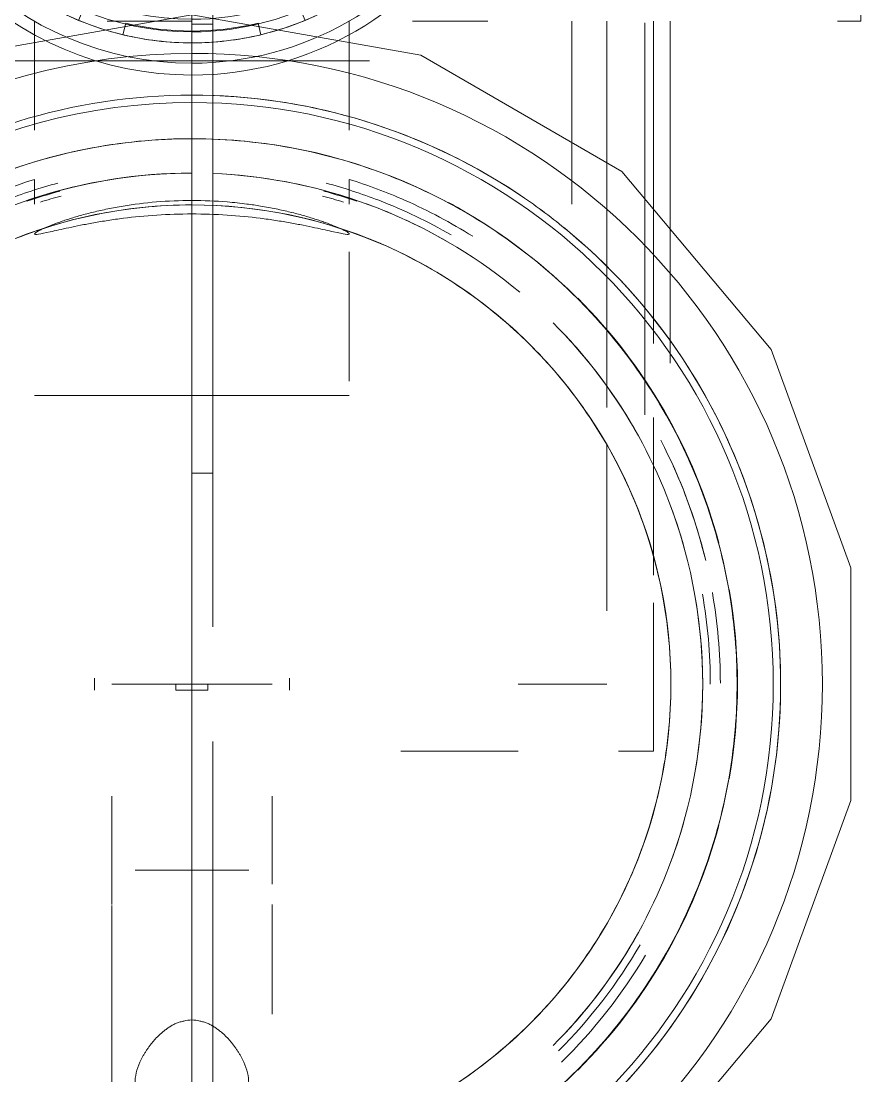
# Model space of a CAD drawing. Header units: metres. Extents: x 5 to 242, y -3 to 162.
# Drawn here: x 175.916 to 176.0415, y 96.0434 to 96.201 of the extents above; entities that cross this region are included whole.
import ezdxf

# ---------------------------------------------------------------- set-up
doc = ezdxf.new("R2010")
doc.units = ezdxf.units.M
for name, color, linetype, lineweight in [('P-PIPE', 7, 'Continuous', 5), ('P-PIPE-CNTR', 7, 'Continuous', 5), ('P-SANR-FIXT', 7, 'Continuous', 5)]:
    doc.layers.add(name, color=color, linetype=linetype, lineweight=lineweight)

# ---------------------------------------------------------------- blocks, each defined once
blk = doc.blocks.new('Bomba Jacuzzi1 - 15B-T 1_1_2CV TRIF_220_380V _1 1_2CV_-V93-TÉRREO 1_20')
at = {"layer": 'P-SANR-FIXT', "color": 254, "lineweight": 15, "true_color": 0xe9e9e9}
for p, q in [((0.09311510000000002, 0.02652500000000036), (0.09311510000000002, 0.0229713238353825)), ((0.09905599999994241, 0.0235077779681538), (0.08275103697726632, 0.0235077779681538)), ((0.09311510000000002, 0.01176250000000003), (0.09311510000000002, 0.01663468702741362)), ((0.09311510000000002, 0.01176250000000048), (0.09311510000000002, 0.01663468702741398)), ((0.09311510000000002, 0.01326250000000045), (0.09311510000000002, -0.00686517517134386)), ((0.09311510000000002, -0.006088718036036295), (0.09311510000000002, 5.048044136244805e-16)), ((0.09311510000000002, -0.006088718036036832), (0.09311510000000002, -3.196042743662642e-17)), ((0.09905599999996657, -0.0031099999999996), (0.08634771557962861, -0.0031099999999996)), ((0.08634771557962857, -0.003109999999999684), (0.09905599999996653, -0.003109999999999684)), ((0.09311510000000002, -0.00686517517134386), (0.09311510000000002, -0.01326249999999951)), ((0.09311510000000002, -0.01663468702741345), (0.09311510000000002, -0.01176249999999998)), ((0.09311510000000002, -0.01663468702741305), (0.09311510000000002, -0.01176249999999954)), ((0.08275103697726632, -0.02350777796815307), (0.09905599999994241, -0.02350777796815307)), ((0.09311510000000002, -0.02297132383538193), (0.09311510000000002, -0.02652499999999965)), ((-0.01000000000000001, -0.06374768774327863), (-0.01000000000000001, -0.06899999999999967)), ((0.04023936132506854, -0.06772499999999959), (0.05242102550234312, -0.06772499999999959))]:
    blk.add_line(p, q, dxfattribs=at)
at = {"layer": 'P-SANR-FIXT', "color": 7, "lineweight": 15, "true_color": 0xefefef}
for p, q in [((0.09311510000000002, 0.02652500000000036), (0.09311510000000002, 0.02297132383538264)), ((0.09905599999996649, 3.166817919009191e-16), (0.08689609248962667, 3.166817919009191e-16)), ((0.08689609248962671, 4.002593811947009e-16), (0.09905599999996656, 4.002593811947009e-16)), ((0.09311510000000002, -0.02297132383538179), (0.09311510000000002, -0.02652499999999965)), ((0.09905599999994325, -0.05679999999999957), (0.07168666179380931, -0.05679999999999957)), ((0.01093227280391171, -0.0619999999999997), (0.03579571668968002, -0.0619999999999997))]:
    blk.add_line(p, q, dxfattribs=at)
at = {"layer": 'P-SANR-FIXT', "color": 7, "lineweight": 15, "true_color": 0xfcfcfc}
for p, q in [((0.0431151, 0.02272340506345065), (0.0431151, 0.02352500000000038)), ((0.0431151, 0.02272340506345065), (0.0431151, 0.02352500000000038)), ((0.0009000000000000002, 0.01457100000000055), (-0.0009000000000000002, 0.01457100000000055)), ((-0.0009000000000000002, 0.01457100000000057), (0.0009000000000000002, 0.01457100000000057)), ((0, 0.01037671638814568), (0, 0.01157372325059615)), ((0, 0.0103767163881457), (0, 0.01157372325059616)), ((0, 0.008472553452177753), (0, 0.01037671638814568)), ((0, 0.008472553452177779), (0, 0.0103767163881457)), ((0, 0.003101169798418946), (0, 0.008472553452177753)), ((0, 0.003101169798418991), (0, 0.008472553452177779)), ((0, 0.006000000000000543), (0, 0.005196152422707144)), ((0, 0.006000000000000543), (0, 0.003000000000000535)), ((0, 0.006000000000000543), (0, 0.00424264068711982)), ((0, 0.006000000000000543), (0, 0.005795554957734947)), ((0, 0.005795554957734947), (0, 0.003000000000000529)), ((0, 0.005196152422707144), (0, 0.00300000000000049)), ((0, 0.00424264068711982), (0, 0.003000000000000535)), ((-0.0008999999999999983, 0.002397915761656867), (0, 0.002397915761656867)), ((-0.0008999999999999985, 0.00122474487139208), (-0.0008999999999999985, 0.002397915761656827)), ((0, 5.434613364809774e-16), (0, 0.003101169798418946)), ((0, 5.920351181898363e-16), (0, 0.003101169798418991)), ((0, 0.00300000000000049), (0, 0.001552914270615608)), ((0, 0.003000000000000535), (0, 0.001552914270615657)), ((0, 0.003000000000000535), (0, 0.001552914270615657)), ((0, 0.003000000000000529), (0, 0.001552914270615656)), ((0, 0.00239791576165687), (0, -0.002397915761655767)), ((0, 0.002397915761656902), (0, 0.001224744871392155)), ((-0.01000000000005123, 5.63639801498539e-16), (-0.05850484619845066, 5.63639801498539e-16)), ((-0.05850484619842666, 5.449880546848363e-16), (-0.01000000000002588, 5.449880546848363e-16)), ((-0.01000000000002586, 5.236717726120333e-16), (-0.05850484619842666, 5.236717726120333e-16)), ((-0.0008999999999999985, 5.129512418594716e-16), (-0.0008999999999999985, 0.00122474487139208)), ((-0.0008999999999999985, -0.001224744871391053), (-0.0008999999999999985, 5.129512418594716e-16)), ((0, 0.001552914270615608), (0, 4.811141272796937e-16)), ((0, 0.001552914270615657), (0, -0.001552914270614592)), ((0, 0.001552914270615657), (0, 5.324750852820893e-16)), ((0, 0.001552914270615656), (0, 5.344048324617012e-16)), ((0, 0.001224744871392155), (0, 5.916923405323593e-16)), ((0.02499999999999607, 5.63639801498539e-16), (-2.560811562801746e-14, 5.63639801498539e-16)), ((0, 5.204846766161375e-16), (0, -0.001083819415535427)), ((0, 5.463952411276528e-16), (0, -0.001083819415535377)), ((0, -0.00310116979841786), (0, 5.434613364809774e-16)), ((0, -0.003101169798417811), (0, 5.920351181898363e-16)), ((0, 4.811141272796937e-16), (0, -0.001552914270614643)), ((0, 5.916923405323593e-16), (0, -0.001224744871390974)), ((0, 5.324750852820893e-16), (0, -0.001552914270614592)), ((0, 5.344048324617012e-16), (0, -0.001552914270614587)), ((0.03150000000000001, 5.474571906916029e-16), (0.03250000000000009, 5.474571906916029e-16)), ((0.03150000000000001, 5.636408006992611e-16), (0.03150000000000001, -0.003109999999999437)), ((0.03250000000000009, 5.474571906916029e-16), (0.03298236190979509, 5.474571906916029e-16)), ((0.03298236190979509, 5.474571906916029e-16), (0.03350000000000017, 5.474571906916029e-16)), ((-0.0008999999999999985, -0.002397915761655797), (-0.0008999999999999985, -0.001224744871391053)), ((0, -0.001083819415535427), (0, -0.002131980982046344)), ((0, -0.001083819415535377), (0, -0.002131980982046272)), ((0, -0.001224744871390974), (0, -0.002397915761655727)), ((0, -0.001552914270614643), (0, -0.002999999999999512)), ((0, -0.001552914270614592), (0, -0.002999999999999464)), ((0, -0.001552914270614592), (0, -0.002999999999999464)), ((0, -0.001552914270614587), (0, -0.002999999999999461)), ((0, -0.002397915761655765), (-0.0008999999999999983, -0.002397915761655765)), ((0, -0.002131980982046344), (0, -0.00310999999999951)), ((0, -0.002131980982046272), (0, -0.003109999999999424)), ((0, -0.002999999999999512), (0, -0.00424264068711879)), ((0, -0.002999999999999464), (0, -0.004242640687118748)), ((0, -0.002999999999999464), (0, -0.005795554957733871)), ((0, -0.002999999999999461), (0, -0.004242640687118744)), ((0, -0.005990999999999459), (0, -0.00310116979841786)), ((0, -0.008472553452176634), (0, -0.003101169798417811)), ((0.03350000000000015, -0.003109999999999453), (0.03150000000000001, -0.003109999999999453)), ((0, -0.00424264068711879), (0, -0.005196152422706123)), ((0, -0.004242640687118748), (0, -0.005196152422706094)), ((0, -0.004242640687118744), (0, -0.00599999999999946)), ((0, -0.005196152422706123), (0, -0.005795554957733887)), ((0, -0.005196152422706094), (0, -0.005795554957733871)), ((0, -0.005795554957733887), (0, -0.00599999999999946)), ((0, -0.005795554957733871), (0, -0.00599999999999946)), ((0, -0.005795554957733871), (0, -0.00599999999999946)), ((0, -0.008472553452176674), (0, -0.005990999999999459)), ((0, -0.01037671638814461), (0, -0.008472553452176674)), ((0, -0.01037671638814459), (0, -0.008472553452176634)), ((0, -0.01157372325059509), (0, -0.01037671638814461)), ((0, -0.01157372325059508), (0, -0.01037671638814459)), ((-0.0009000000000000002, -0.01457099999999947), (0.0009000000000000002, -0.01457099999999947)), ((0.0009000000000000002, -0.01457099999999945), (-0.0009000000000000002, -0.01457099999999945)), ((0.0431151, -0.02352499999999963), (0.0431151, -0.02272340506344999)), ((0.0431151, -0.02352499999999963), (0.0431151, -0.02272340506344999))]:
    blk.add_line(p, q, dxfattribs=at)
at = {"layer": 'P-SANR-FIXT', "color": 7, "lineweight": 15, "true_color": 0xf3f3f3}
for p, q in [((0.0431151, 0.02037324762402934), (0.0431151, 0.02352500000000038)), ((0.0431151, 0.02272340506345074), (0.0431151, 0.02352500000000038)), ((0.0431151, 0.02037324762402934), (0.0431151, 0.02272340506345074)), ((0.0431151, 0.01663468702741398), (0.0431151, 0.02037324762402934)), ((0.0431151, 0.01663468702741398), (0.0431151, 0.02037324762402934)), ((0.09902800000000002, 0.01267122112328482), (0.09902800000000002, 5.414335646491964e-16)), ((0.0431151, 5.048044136244805e-16), (0.0431151, 0.01176250000000048)), ((0.0431151, 0.006088718036037295), (0.0431151, 0.01176250000000048)), ((0.0431151, 5.048044136244805e-16), (0.0431151, 0.006088718036037295)), ((0.09862, 5.44077283226585e-16), (0.09862, -0.003109999999999457)), ((0.09862000000000003, 5.239850220384312e-16), (0.09862000000000003, -0.003109999999999476)), ((0.08634771557963129, -0.003109999999999457), (0.09862, -0.003109999999999457)), ((0.0431151, -0.02037324762402849), (0.0431151, -0.01663468702741305)), ((0.0431151, -0.02037324762402849), (0.0431151, -0.01663468702741305)), ((0.0431151, -0.02272340506344993), (0.0431151, -0.02037324762402849)), ((0.0431151, -0.02272340506344993), (0.0431151, -0.02037324762402849)), ((0.0645870891490946, -0.02350777796815307), (0.04528757249115882, -0.02350777796815307)), ((0.06458708914910037, -0.02350777796815307), (0.04528757249115939, -0.02350777796815307)), ((0.07168666179380931, -0.05679999999999957), (0.09905599999994325, -0.05679999999999957)), ((-0.01000000000000001, -0.06374768774327831), (-0.01000000000000001, -0.06899999999999967))]:
    blk.add_line(p, q, dxfattribs=at)
at = {"layer": 'P-SANR-FIXT', "color": 7, "lineweight": 15, "true_color": 0xfafafa}
for p, q in [((0.0431151, 0.01663468702741374), (0.0431151, 0.02272340506345065)), ((0.0431151, 0.01663468702741374), (0.0431151, 0.02272340506345065)), ((0.07541090421815666, 0.02350777796815381), (0.07168666179381099, 0.02350777796815381)), ((-0.0278, 0.008500000000000544), (-0.0278, 0.008210369523457623)), ((-0.0278, 0.008500000000000544), (-0.0278, 0.008210369523457616)), ((-0.0278, 0.008210369523457623), (-0.0278, 0.007361215932168269)), ((-0.0278, 0.008210369523457616), (-0.0278, 0.007361215932168257)), ((-0.0278, 0.007361215932168269), (-0.0278, 0.006010407640086194)), ((-0.0278, 0.007361215932168257), (-0.0278, 0.00601040764008618)), ((-0.0278, 5.459563935426076e-16), (-0.0278, -0.002199961883370876)), ((-0.0278, 5.314761940502449e-16), (-0.0278, -0.002199961883370891)), ((-0.0278, -0.001552914270614681), (-0.0278, 4.383442546046611e-16)), ((-0.0278, -0.002999999999999435), (-0.0278, 5.752449579571219e-16)), ((0.0665852961746894, 3.166817919009191e-16), (0.04311509999999998, 3.166817919009191e-16)), ((0.04311510000000002, 4.002593811947009e-16), (0.06658529617468945, 4.002593811947009e-16)), ((0.0431151, -0.003109999999999614), (0.0431151, 2.605611350916099e-16)), ((0.0431151, -0.006088718036036591), (0.0431151, 1.769835457978281e-16)), ((0.0431151, -0.01176249999999977), (0.0431151, 1.769835457978281e-16)), ((-0.0278, -0.00299999999999955), (-0.0278, -0.001552914270614681)), ((-0.05611845926592463, -0.003109999999999437), (-0.01000000000005122, -0.003109999999999437)), ((-0.05611845926590057, -0.003109999999999475), (-0.01000000000002588, -0.003109999999999475)), ((-0.01000000000002588, -0.003109999999999457), (-0.05611845926590057, -0.003109999999999457)), ((0.0431151, -0.01176249999999977), (0.0431151, -0.006088718036036591)), ((0.09904000000000002, -0.04424999999999944), (0.09904000000000002, -0.03299999999999943))]:
    blk.add_line(p, q, dxfattribs=at)
at = {"layer": 'P-SANR-FIXT', "color": 7, "lineweight": 15, "true_color": 0xf6f6f6}
for p, q in [((0.07168666179381099, 0.02350777796815381), (0.07541090421815666, 0.02350777796815381)), ((0.09902800000000002, 5.583533635444838e-16), (0.09902800000000002, 0.01267122112328484)), ((0.0431151, -0.003109999999999682), (0.0431151, 4.839100163010352e-16)), ((0.0431151, -0.006088718036036295), (0.0431151, 5.048044136244805e-16)), ((0.0431151, -0.01176249999999954), (0.0431151, 5.048044136244805e-16)), ((0.09862, 5.439044770128022e-16), (0.08689609248963001, 5.439044770128022e-16)), ((0.06474332198854318, -0.0031099999999996), (0.05272720470951614, -0.0031099999999996)), ((0.05272720470951614, -0.003109999999999684), (0.06474332198854316, -0.003109999999999684)), ((0.09862000000000003, -0.003109999999999476), (0.1075, -0.003109999999999476)), ((0.0431151, -0.01176249999999954), (0.0431151, -0.006088718036036295)), ((0.0431151, -0.02352499999999963), (0.0431151, -0.02272340506344993)), ((0.0431151, -0.02352499999999963), (0.0431151, -0.02272340506344993))]:
    blk.add_line(p, q, dxfattribs=at)
at = {"layer": 'P-SANR-FIXT', "color": 254, "lineweight": 15, "true_color": 0xe0e0e0}
for p, q in [((0.08275103697726632, 0.0235077779681538), (0.09905599999994241, 0.0235077779681538)), ((0.09311510000000002, 0.01663468702741362), (0.09311510000000002, 0.02352500000000038)), ((0.09311510000000002, 0.01663468702741398), (0.09311510000000002, 0.02352500000000038)), ((0.09311510000000002, 0.0229713238353825), (0.09311510000000002, -0.02297132383538193)), ((0.09311510000000002, 0.02297132383538264), (0.09311510000000002, 0.01326250000000045)), ((0.09311510000000002, -3.196042743662642e-17), (0.09311510000000002, 0.01176250000000003)), ((0.09311510000000002, 5.048044136244805e-16), (0.09311510000000002, 0.01176250000000048)), ((-0.08689609248962615, 1.353583911622991e-16), (0.0868960924896132, 1.353583911622992e-16)), ((0.09311510000000002, -0.01176249999999998), (0.09311510000000002, -0.006088718036036832)), ((0.09311510000000002, -0.01176249999999954), (0.09311510000000002, -0.006088718036036295)), ((0.09311510000000002, -0.01326249999999951), (0.09311510000000002, -0.02297132383538179)), ((0.09311510000000002, -0.02352499999999963), (0.09311510000000002, -0.01663468702741345)), ((0.09311510000000002, -0.02352499999999963), (0.09311510000000002, -0.01663468702741305)), ((0.09905599999994241, -0.02350777796815307), (0.08275103697726632, -0.02350777796815307)), ((-0.01000000000000001, -0.03122211389559273), (-0.01000000000000001, -0.04879036790187178)), ((0, -0.04879036790188279), (0, -0.0619999999999997)), ((0.03579571668968001, -0.0619999999999997), (0.0109322728039117, -0.0619999999999997)), ((0.05242102550234312, -0.06772499999999959), (0.04023936132506853, -0.06772499999999959)), ((0.05242102550234312, -0.06772499999999959), (0.09878500888999846, -0.06772499999999959)), ((-0.009999999999824469, -0.06900000000020955), (0.01216656166905159, -0.06900000000020955)), ((0.09902800000000002, -0.09649999999999946), (0.09902800000000002, -0.09999999999999948)), ((0.09902800000000002, -0.09999999999999946), (0.09902800000000002, -0.09649999999999945))]:
    blk.add_line(p, q, dxfattribs=at)
at = {"layer": 'P-SANR-FIXT', "color": 7, "lineweight": 15, "true_color": 0xfbfbfb}
for p, q in [((0.0431151, 0.01176250000000021), (0.0431151, 0.01663468702741374)), ((0.0431151, 0.01176250000000021), (0.0431151, 0.01663468702741374)), ((0, 0.01157372325059615), (0, 0.01198200000000053)), ((0, 0.01157372325059616), (0, 0.01198200000000053)), ((0.1075, 5.241691525270655e-16), (0.09862000000000003, 5.241691525270654e-16)), ((0, -0.01198199999999948), (0, -0.01157372325059509)), ((0, -0.01198199999999948), (0, -0.01157372325059508)), ((0.0431151, -0.01663468702741327), (0.0431151, -0.01176249999999977)), ((0.0431151, -0.01663468702741327), (0.0431151, -0.01176249999999977)), ((0.07168666179381102, -0.02350777796815307), (0.07541090421815669, -0.02350777796815307))]:
    blk.add_line(p, q, dxfattribs=at)
at = {"layer": 'P-SANR-FIXT', "color": 7, "lineweight": 15, "true_color": 0xf8f8f8}
for p, q in [((0.0431151, 0.01176250000000048), (0.0431151, 0.01663468702741398)), ((0.0431151, 0.01176250000000048), (0.0431151, 0.01663468702741398)), ((-0.03305458530383094, 0.01198199999980097), (-0.06769895816829576, 0.01198199999980097)), ((-0.01675258606056177, 0.01198199999980097), (-0.03292027443972748, 0.01198199999980097)), ((0.0431151, 1.769835457978281e-16), (0.0431151, 0.01176250000000021)), ((0.0431151, 0.006088718036036957), (0.0431151, 0.01176250000000021)), ((-0.0278, 0.006010407640086194), (-0.0278, 5.459563935426076e-16)), ((-0.0278, 0.00601040764008618), (-0.0278, 0.002199961883371954)), ((-0.0278, 4.383442546046611e-16), (-0.0278, 0.006000000000000543)), ((-0.0278, 0.003000000000000569), (-0.0278, 0.006000000000000543)), ((0.0431151, 1.769835457978281e-16), (0.0431151, 0.006088718036036957)), ((-0.0278, 5.752449579571219e-16), (-0.0278, 0.003000000000000569)), ((-0.0278, 0.002199961883371954), (-0.0278, 5.314761940502449e-16)), ((-0.0278, -0.002199961883370876), (-0.0278, -0.00424999999999945)), ((-0.0278, -0.002199961883370891), (-0.0278, -0.006010407640085114)), ((-0.0278, -0.00599999999999946), (-0.0278, -0.00299999999999955)), ((-0.0278, -0.00599999999999946), (-0.0278, -0.002999999999999435)), ((-0.0278, -0.00424999999999945), (-0.0278, -0.008210369523456535)), ((-0.0278, -0.006010407640085114), (-0.0278, -0.008499999999999461)), ((-0.0278, -0.008210369523456535), (-0.0278, -0.008499999999999461)), ((-0.04931073422829741, -0.01198200000007819), (-0.03292027443972748, -0.01198200000007819)), ((-0.02989966485167243, -0.01198200000007819), (-0.01675258606056177, -0.01198200000007819)), ((0.0431151, -0.01663468702741305), (0.0431151, -0.01176249999999954)), ((0.0431151, -0.01663468702741305), (0.0431151, -0.01176249999999954)), ((0.0431151, -0.02272340506344999), (0.0431151, -0.01663468702741327)), ((0.0431151, -0.02272340506344999), (0.0431151, -0.01663468702741327)), ((0.04528757249115882, -0.02350777796815307), (0.06458708914909458, -0.02350777796815307)), ((0.04528757249115941, -0.02350777796815307), (0.06458708914910037, -0.02350777796815307)), ((0.07541090421815669, -0.02350777796815307), (0.07168666179381102, -0.02350777796815307)), ((0.09904000000000002, -0.03299999999999945), (0.09904000000000002, -0.04424999999999945))]:
    blk.add_line(p, q, dxfattribs=at)
at = {"layer": 'P-SANR-FIXT', "color": 9, "lineweight": 15, "true_color": 0xc0c0c0}
for p, q in [((0.0868960924896132, 1.353583911622992e-16), (0.1075000000000001, 1.353583911622992e-16)), ((0.1075000000000001, -0.003109999999999865), (0.08634771557961472, -0.003109999999999865)), ((0.09905599999993886, -0.0619999999999997), (0.05924381481993751, -0.0619999999999997)), ((0.05090153967197403, -0.06900000000020955), (0.09905600000013966, -0.06900000000020955)), ((0.09905599999993797, -0.07146999999999966), (0.0479579082981226, -0.07146999999999966)), ((0.09902800000000002, -0.09999999999999946), (0.1183493649054411, -0.09999999999999946))]:
    blk.add_line(p, q, dxfattribs=at)
at = {"layer": 'P-SANR-FIXT', "color": 254, "lineweight": 15, "true_color": 0xd3d3d3}
for p, q in [((-0.008544654774432035, -0.003109999999999865), (-0.0863477155796277, -0.003109999999999865)), ((0.08634771557961472, -0.003109999999999865), (0.008544654774419074, -0.003109999999999865)), ((0.05924381481993751, -0.0619999999999997), (0.04133718488738112, -0.0619999999999997)), ((0.05924381481993751, -0.0619999999999997), (0.09905599999993886, -0.0619999999999997)), ((0.09878500888999846, -0.06772499999999959), (0.05242102550234312, -0.06772499999999959)), ((0.01630712454140757, -0.06900000000020955), (0.03983716857422842, -0.06900000000020955)), ((0.04795790829812261, -0.07146999999999966), (0.09905599999993799, -0.07146999999999966)), ((0.1183493649054411, -0.09999999999999945), (0.09902800000000002, -0.09999999999999945)), ((0.09902800000000002, -0.09999999999999948), (0.1183493649054411, -0.09999999999999948)), ((0.1183493649054411, -0.09999999999999946), (0.09902800000000002, -0.09999999999999946))]:
    blk.add_line(p, q, dxfattribs=at)
at = {"layer": 'P-SANR-FIXT', "color": 9, "lineweight": 15, "true_color": 0xc0c0c0, "flags": 128}
for points in [[(0.09999998131676355, 5.050566449236575e-16), (0.09396924395872282, 0.0342020127350565), (0.07660442781418467, 0.06427875796631603), (0.04999998598757245, 0.08660253633340473), (0.01736480680291962, 0.09848077070137191), (-0.01736482548615646, 0.09848077070137187), (-0.05000000467080925, 0.08660253633340458), (-0.07660444649742139, 0.06427875796631578), (-0.09396926264195941, 0.03420201273505619), (-0.1, 1.954921369333039e-16)], [(-0.1000000000000001, -4.677232062027236e-16), (-0.0939692626419592, -0.03420201273505644), (-0.07660444649742097, -0.06427875796631592), (-0.05000000467080871, -0.08660253633340455), (-0.01736482548615584, -0.09848077070137164), (0.01736480680292023, -0.09848077070137147), (0.04999998598757299, -0.08660253633340408), (0.07660442781418506, -0.0642787579663152), (0.093969243958723, -0.03420201273505556), (0.09999998131676352, 4.695065816975192e-16)]]:
    blk.add_lwpolyline(points, dxfattribs=at)
at = {"layer": 'P-SANR-FIXT', "color": 9, "lineweight": 15, "true_color": 0xc0c0c0}
for centre, radius, start, end in [((0, 1.023625628704395e-16), 0.08689609248961411, 359.9999999999994, 179.9999999999995), ((0, 1.127187232441429e-16), 0.08149000000000008, 359.9999999999996, 179.9999999999996), ((0, 1.127187232441429e-16), 0.07159999999999996, 7.824164516400251e-13, 180.0000000000004), ((0, 1.023625628704395e-16), 0.0868960924896141, 179.9999999999999, 359.9999999999994), ((0, 1.127187232441429e-16), 0.08149000000000009, 179.9999999999996, 359.9999999999991), ((0, 1.127187232441429e-16), 0.07159999999999996, 180.0000000000008, 4.071109992273301e-13)]:
    blk.add_arc(centre, radius, start, end, dxfattribs=at)
at = {"layer": 'P-SANR-FIXT', "color": 254, "lineweight": 15, "true_color": 0xd3d3d3}
for centre, radius, start, end in [((0, 1.290458026391406e-16), 0.08689609248961411, 359.9999999999994, 179.9999999999995), ((0, 2.167599433278156e-16), 0.07635000000000007, 359.9999999999996, 19.05467613703354), ((0, 1.431086360526023e-16), 0.07635300000000007, 359.9999999999994, 18.06471764932925), ((0, 2.19957385638736e-16), 0.07635000000000003, 3.766041550160073e-13, 15.00000000000037), ((0, 1.290458026391406e-16), 0.0868960924896141, 179.9999999999999, 359.9999999999994), ((0, 2.167599433278156e-16), 0.07635000000000006, 340.9453238629661, 357.6392696897783), ((0, 1.431086360526023e-16), 0.07635300000000006, 341.9352823506699, 357.605156484569), ((0, 2.167599433278156e-16), 0.07635000000000006, 329.9999999999996, 339.9872833998976), ((0, 2.19957385638736e-16), 0.07634999999999996, 330.0000000000001, 339.987283399898), ((0, 1.431086360526023e-16), 0.07635300000000007, 320.0559387775613, 337.4999999999994), ((0, 1.431086360526023e-16), 0.07635299999999993, 224.9999999999996, 239.9569789395846), ((0, 2.167599433278156e-16), 0.07634999999999995, 224.9999999999996, 254.9999999999996), ((0, 2.19957385638736e-16), 0.07635000000000004, 225.0000000000001, 255), ((0, 2.167599433278156e-16), 0.07635000000000003, 284.9999999999996, 314.9999999999997), ((0, 2.19957385638736e-16), 0.07634999999999993, 285.0000000000001, 315.0000000000001), ((0, 1.431086360526023e-16), 0.07635300000000006, 300.0430210605426, 314.9999999999994), ((0, 3.521183344901147e-16), 0.07898999999999994, 224.3689692603676, 239.1586256804902), ((0, 3.182787366995399e-16), 0.08154999999999993, 224.9999999999996, 254.9999999999996), ((0, 3.214761790104603e-16), 0.08155000000000005, 225.0000000000001, 255), ((0, 3.182787366995399e-16), 0.08155000000000005, 284.9999999999996, 314.9999999999997), ((0, 1.431086360526023e-16), 0.07635299999999998, 247.4999999999995, 292.4999999999995), ((0, 3.214761790104603e-16), 0.08154999999999994, 285.0000000000001, 300.0000000000001), ((0, 2.167599433278156e-16), 0.07634999999999997, 260.0127165999993, 279.9872834), ((0, 2.19957385638736e-16), 0.07634999999999999, 260.0127165999996, 279.9872834000004), ((0, 3.182787366995399e-16), 0.08154999999999998, 260.0127165999971, 279.9872834000021), ((0, 3.214761790104603e-16), 0.08155, 260.0127165999975, 279.9872834000025)]:
    blk.add_arc(centre, radius, start, end, dxfattribs=at)
at = {"layer": 'P-SANR-FIXT', "color": 7, "lineweight": 15, "true_color": 0xf3f3f3}
for radius, start, end in [(0.07898999999999996, 17.31377937865077, 32.10343579877343), (0.07899000000000006, 336.2014655846036, 342.6862206213489)]:
    blk.add_arc((0, 3.521183344901147e-16), radius, start, end, dxfattribs=at)
at = {"layer": 'P-SANR-FIXT', "color": 7, "lineweight": 15, "true_color": 0xf8f8f8}
for centre, radius, start, end in [((0, 3.553157768010351e-16), 0.07899000000000007, 17.31377937865118, 32.10343579877384), ((0, 3.553157768010351e-16), 0.07898999999999996, 336.201465584604, 342.6862206213493), ((0, 4.197975300712642e-16), 0.07749000000000004, 329.9999999999996, 338.8713062491161)]:
    blk.add_arc(centre, radius, start, end, dxfattribs=at)
at = {"layer": 'P-SANR-FIXT', "color": 254, "lineweight": 15, "true_color": 0xe0e0e0}
for centre, radius, start, end in [((0, 1.431086360526023e-16), 0.07635299999999996, 18.06471764932928, 22.49999999999968), ((0, 2.19957385638736e-16), 0.07635000000000004, 15.00000000000038, 19.05467613703396), ((0, 2.19957385638736e-16), 0.07635, 340.9453238629664, 357.6392696897787), ((0, 1.431086360526023e-16), 0.07635300000000006, 337.4999999999994, 341.9352823506699), ((0, 3.182787366995399e-16), 0.08155000000000007, 329.9999999999996, 331.9558840677038), ((0, 4.197975300712642e-16), 0.07748999999999995, 224.9999999999996, 239.8482480200771), ((0, 4.229949723821846e-16), 0.07749000000000006, 225.0000000000001, 239.8482480200776), ((0, 3.553157768010351e-16), 0.07899000000000009, 224.368969260368, 239.1586256804906), ((0, 3.521183344901147e-16), 0.07899000000000005, 283.5275949408583, 297.4640079614695), ((0, 3.521183344901147e-16), 0.07899, 270.0966281779976, 279.9784075491851)]:
    blk.add_arc(centre, radius, start, end, dxfattribs=at)
at = {"layer": 'P-SANR-FIXT', "color": 7, "lineweight": 15, "true_color": 0xfafafa}
for centre, radius, start, end in [((0, 3.859579322806895e-16), 0.07748999999999998, 14.99999999999999, 21.12869375088356), ((0, 4.229949723821846e-16), 0.07748999999999996, 330.0000000000001, 338.8713062491165)]:
    blk.add_arc(centre, radius, start, end, dxfattribs=at)
at = {"layer": 'P-SANR-FIXT', "color": 7, "lineweight": 15, "true_color": 0xfbfbfb}
for centre, radius, start, end in [((0, 3.891553745916099e-16), 0.07749000000000006, 15.00000000000038, 21.12869375088397), ((0, 4.229949723821846e-16), 0.07624500000000008, 15.00000000000038, 18.86052891526689), ((0, 4.874767256524138e-16), 0.07549499999999999, 14.99999999999999, 17.45805757055156), ((0, 4.568345701727594e-16), 0.076245, 341.1394710847335, 345), ((0, 4.197975300712642e-16), 0.07749000000000006, 338.8713062491161, 344.9999999999997)]:
    blk.add_arc(centre, radius, start, end, dxfattribs=at)
at = {"layer": 'P-SANR-FIXT', "color": 7, "lineweight": 15, "true_color": 0xf6f6f6}
for centre, radius, start, end in [((0, 4.197975300712642e-16), 0.076245, 14.99999999999999, 18.86052891526651), ((0, 4.53637127861839e-16), 0.07624500000000005, 341.1394710847331, 344.9999999999997), ((0, 3.553157768010351e-16), 0.07898999999999996, 327.8965642012266, 336.201465584604)]:
    blk.add_arc(centre, radius, start, end, dxfattribs=at)
at = {"layer": 'P-SANR-FIXT', "color": 7, "lineweight": 15, "true_color": 0xfcfcfc}
for centre, radius, start, end in [((0, 4.906741679633342e-16), 0.07549500000000005, 15.00000000000037, 17.45805757055191), ((0, 4.874767256524138e-16), 0.07549500000000003, 342.5419424294481, 344.9999999999997), ((0, 4.906741679633342e-16), 0.07549499999999999, 342.5419424294484, 345), ((0, 4.229949723821846e-16), 0.07748999999999998, 338.8713062491165, 345)]:
    blk.add_arc(centre, radius, start, end, dxfattribs=at)
at = {"layer": 'P-SANR-FIXT', "color": 7, "lineweight": 15, "true_color": 0xefefef}
for centre, radius, start, end in [((0, 3.521183344901147e-16), 0.07899000000000007, 327.8965642012262, 336.2014655846036), ((0, 3.214761790104603e-16), 0.08154999999999996, 330.0000000000001, 331.9558840677042)]:
    blk.add_arc(centre, radius, start, end, dxfattribs=at)
at = {"layer": 'P-SANR-FIXT', "color": 254, "lineweight": 15, "true_color": 0xe9e9e9}
for centre, radius, start, end in [((0, 3.553157768010351e-16), 0.07898999999999996, 283.5275949408586, 294.3737278883911), ((0, 4.197975300712642e-16), 0.07748999999999993, 269.9999999999996, 279.9872833999774), ((0, 4.229949723821846e-16), 0.07748999999999998, 270, 279.9872833999778), ((0, 3.553157768010351e-16), 0.07898999999999999, 270.0966281779979, 279.9784075491855)]:
    blk.add_arc(centre, radius, start, end, dxfattribs=at)
at = {"layer": 'P-SANR-FIXT', "color": 9, "lineweight": 15, "true_color": 0xc0c0c0}
for centre, major_axis, ratio, start_param, end_param in [((-8.872786700619351e-06, 1.194313342431606e-16), (1.85329449417384e-09, 0.09424203516568411), 0.9999999532919074, 4.712389000049942, 7.853981653639738), ((6.456456463216353e-18, 1.709992020943752e-16), (1.730535956371782e-09, 0.0879999999999977), 0.9999999532919076, 4.71238900004986, 5.312872194758965), ((-3.064626870619938e-06, 1.531878561429779e-16), (0, 0.08799999999999765), 0.999999953291909, 4.712388980384688, 5.312802169606397), ((-8.872786700619351e-06, 1.194313342431606e-16), (1.853288258245072e-09, 0.09424203516568413), 0.9999999532919074, 1.570796346460093, 4.712389000049876), ((-3.064626870619938e-06, 1.531878561429779e-16), (0, 0.08799999999999777), 0.999999953291906, 1.570796326794898, 4.014257279586957), ((-3.064626870619938e-06, 1.531878561429779e-16), (-1.639127731323199e-09, 0.08799999999999769), 0.9999999532919077, 4.111975772536527, 4.712388961758236), ((6.456456463216353e-18, 1.709992020943752e-16), (0, 0.08799999999999772), 0.9999999532919074, 1.606865268131797, 4.01425727958695), ((6.456456463216353e-18, 1.709992020943752e-16), (0, 0.08799999999999764), 0.9999999532919095, 4.111905785675578, 4.676320039047775)]:
    blk.add_ellipse(centre, major_axis=major_axis, ratio=ratio, start_param=start_param, end_param=end_param, dxfattribs=at)
at = {"layer": 'P-SANR-FIXT', "color": 254, "lineweight": 15, "true_color": 0xd3d3d3}
for centre, major_axis, ratio, start_param, end_param in [((-3.064626870619938e-06, 1.531878561429779e-16), (0, 0.08799999999999777), 0.9999999532919063, 4.014257279586957, 4.11197579116298), ((6.456456463216353e-18, 1.709992020943752e-16), (0, 0.08799999999999764), 0.9999999532919093, 4.01425727958695, 4.111905785675578)]:
    blk.add_ellipse(centre, major_axis=major_axis, ratio=ratio, start_param=start_param, end_param=end_param, dxfattribs=at)
at = {"layer": 'P-SANR-FIXT', "color": 9, "lineweight": 15, "true_color": 0xc0c0c0}
for points, knots in [([(-0.08149, 6.915610263412785e-16), (-0.08148999999999998, 0.005333582773260973), (-0.08043936840709714, 0.01600059014543053), (-0.0757721031800545, 0.0313863415192503), (-0.06819284841398482, 0.04556576560923738), (-0.05799301510907046, 0.05799445858359879), (-0.04556408001983154, 0.0681929903311892), (-0.02665942578964575, 0.0783037554691922), (7.537335626577962e-07, 0.08361310612496461), (0.03199919312469778, 0.07724569004400805), (0.05912412820276933, 0.05912064882930373), (0.07724849923916756, 0.03199308827359808), (0.0814900000000001, 0.01066357034138363), (0.08149000000000003, -6.285110452919352e-16)], [-1, -1, -1, -1, -0.9375, -0.875, -0.8125, -0.75, -0.6875, -0.625, -0.5, -0.375, -0.25, -0.125, 0, 0, 0, 0]), ([(0.07160000000000001, 8.170372942311886e-16), (0.07159999999999996, 0.004996843003584869), (0.07055012434632335, 0.01499139778632501), (0.06589111025518522, 0.02933330300252009), (0.05835243489548379, 0.04239177096085897), (0.04826334414661269, 0.05359771425668258), (0.0360648502580706, 0.0624614457847582), (0.02229012284592068, 0.06859358641576921), (0.002624721371722811, 0.07278074740840991), (-0.02278000513027219, 0.07011875253094395), (-0.04933087644795584, 0.05478847502356465), (-0.06735058388932334, 0.02998633844027752), (-0.0716000000000001, 0.009997411137902276), (-0.07160000000000001, -3.300021714225388e-16)], [-1, -1, -1, -1, -0.9333333333333333, -0.8666666666666667, -0.8, -0.7333333333333333, -0.6666666666666666, -0.6, -0.5333333333333333, -0.4, -0.2666666666666667, -0.1333333333333333, 0, 0, 0, 0]), ([(0.08149, -6.512403850954116e-16), (0.08148999999999997, -0.005331785170691825), (0.08044018347857498, -0.0159962075207034), (0.07577345726074407, -0.03138322580897823), (0.06819486301830606, -0.04556270254235167), (0.05799556549671066, -0.05799192230404528), (0.04556708016979629, -0.06819098187628486), (0.02666286868296153, -0.07830258590981386), (2.917092179272419e-06, -0.08361310525599641), (-0.03199578100517066, -0.07724709681733986), (-0.05912158446045693, -0.05912325027610014), (-0.07724687002309763, -0.03199649235308241), (-0.08149000000000008, -0.01066716554652141), (-0.08149000000000003, 7.048153727318152e-16)], [-1, -1, -1, -1, -0.9375, -0.875, -0.8125, -0.75, -0.6875, -0.625, -0.5, -0.375, -0.25, -0.125, 0, 0, 0, 0]), ([(-0.07160000000000001, -8.162617680635638e-16), (-0.07159999999999994, -0.004998705568951706), (-0.0705492235242164, -0.01499593211006942), (-0.06588961795123277, -0.02933649530441696), (-0.05835022473143901, -0.0423948629436537), (-0.04826056498655445, -0.05360020190055405), (-0.03606161013376021, -0.06246332051961071), (-0.02228656631151024, -0.06859474071664154), (-0.002620951118988878, -0.07278088395454108), (0.02278365785610294, -0.07011757158513147), (0.04933365487162434, -0.05478591583913355), (0.06735238439740708, -0.02998283883067848), (0.07160000000000011, -0.009993686007168193), (0.07160000000000001, 8.136043921913583e-16)], [-1, -1, -1, -1, -0.9333333333333333, -0.8666666666666667, -0.8, -0.7333333333333333, -0.6666666666666666, -0.6, -0.5333333333333333, -0.4, -0.2666666666666667, -0.1333333333333333, 0, 0, 0, 0])]:
    blk.add_open_spline(points, degree=3, knots=knots, dxfattribs=at)
at = {"layer": 'P-SANR-FIXT', "color": 7, "lineweight": 15, "true_color": 0xfafafa}
for points in [[(0.06725966523939035, 0.02352500000000038), (0.06718528992804011, 0.02352500000000035), (0.06717186702195883, 0.02332520632458718), (0.06722690217056908, 0.02293061317016548)], [(0.06770385827511761, 0.02292761926369992), (0.06749351329534267, 0.02332260022925559), (0.06735028937225293, 0.02352500000000038), (0.06725966523939035, 0.02352500000000037)], [(0.07204296775630119, -0.00528773081993161), (0.07218496153671622, -0.003560387205283132), (0.07225557536829667, -0.001783230087651041), (0.07226253747327147, 6.716026254008009e-16)], [(-0.05486102489258544, -0.006892712471134535), (-0.0547277561175696, -0.006806970571126165), (-0.05446152360323272, -0.006629092265071783), (-0.05406204233072645, -0.006344460298123034), (-0.05366693299293185, -0.006040152430707494), (-0.05341060920134747, -0.00582214157842127), (-0.05328316967261375, -0.005709770485343954)], [(0.06722690217056906, -0.02293061317016469), (0.06717186702195882, -0.02332520632458642), (0.06718528992804013, -0.02352499999999965), (0.06725966523939036, -0.02352499999999963)], [(0.06725966523939036, -0.02352499999999963), (0.06735028937225296, -0.02352499999999961), (0.06749351329534271, -0.02332260022925484), (0.06770385827511767, -0.02292761926369918)]]:
    blk.add_open_spline(points, degree=3, dxfattribs=at)
at = {"layer": 'P-SANR-FIXT', "color": 7, "lineweight": 15, "true_color": 0xf8f8f8}
for points in [[(0.06722690217056908, 0.02293061317016548), (0.06728193731917934, 0.02253602001574377), (0.06740543052248112, 0.02194662738231354), (0.06757486483220662, 0.02118131021015163)], [(0.06849269258512396, 0.02118228345161362), (0.06834027601593835, 0.02156331237550506), (0.06805293627312266, 0.02223885721796099), (0.06780903076500511, 0.02273012878092209), (0.06770385827511761, 0.02292761926369992)], [(0.06959988120346877, 0.01023165422180731), (0.06980005837753699, 0.008649932494654304), (0.06996584521950593, 0.006977730143898205), (0.07007614978936623, 0.005257992802692371)], [(0.0720429677563012, 0.005287730819932649), (0.07190097397588617, 0.007015074434581081), (0.07168760024663655, 0.008692604546245954), (0.07142603123523922, 0.01027537323332437)], [(-0.05806776862387159, 0.008308862457097662), (-0.05859147141196695, 0.008433843859627714), (-0.05910385665182549, 0.008500000000000537), (-0.05960809086900006, 0.008500000000000544)], [(0.07024764732929105, 4.486107110026189e-16), (0.0702412766569782, -0.001770983129829918), (0.07018645435922653, -0.003538255461485381), (0.07007614978936623, -0.005257992802691194)], [(0.07142603123523923, -0.0102753732333234), (0.07153653349149727, -0.009606717913175201), (0.07163843424690894, -0.008921150346901255), (0.0717299854451553, -0.00822205947683331)], [(0.06757486483220662, -0.02118131021015078), (0.06740543052248109, -0.02194662738231272), (0.06728193731917931, -0.02253602001574296), (0.06722690217056906, -0.02293061317016469)], [(0.06770385827511767, -0.02292761926369918), (0.06780903076500515, -0.02273012878092136), (0.06805293627312267, -0.02223885721796026), (0.06834027601593841, -0.02156331237550432), (0.06849269258512401, -0.02118228345161288)]]:
    blk.add_open_spline(points, degree=3, dxfattribs=at)
at = {"layer": 'P-SANR-FIXT', "color": 7, "lineweight": 15, "true_color": 0xf6f6f6}
for points in [[(0.06757486483220662, 0.02118131021015163), (0.06765958198706938, 0.02079865162407067), (0.06785198685000676, 0.01994537218254293), (0.06818773320361976, 0.0184182261614933), (0.06855279372573979, 0.01666470784975068), (0.06892563296943877, 0.01470449778292806), (0.06928242027631683, 0.01255899650073527), (0.06949979261643469, 0.01102251508538381), (0.06959988120346877, 0.01023165422180731)], [(0.07007614978936623, 0.005257992802692371), (0.07018645435922652, 0.003538255461486537), (0.07024127665697817, 0.001770983129830968), (0.07024764732929105, 4.487743266194319e-16)], [(0.07226253747327147, 6.719595922120442e-16), (0.07225557536829666, 0.001783230087652231), (0.07218496153671623, 0.003560387205284218), (0.0720429677563012, 0.005287730819932649)], [(0.07007614978936623, -0.005257992802691194), (0.06996584521950593, -0.006977730143897006), (0.069800058377537, -0.00864993249465317), (0.0695998812034688, -0.01023165422180618)], [(0.0717299854451553, -0.00822205947683331), (0.07185514435970175, -0.007266337911817769), (0.0719609605661426, -0.006285342094606468), (0.0720429677563012, -0.005287730819931609)], [(0.06819261889837099, -0.01838049744637691), (0.06807581775241549, -0.01892727483517564), (0.06785198685000682, -0.01994537218254205), (0.0676595819870694, -0.02079865162406982), (0.06757486483220662, -0.02118131021015078)]]:
    blk.add_open_spline(points, degree=3, dxfattribs=at)
for points, knots in [([(0.07142603123523922, 0.01027537323332437), (0.07129524672954053, 0.01106675757686358), (0.07100958007706933, 0.01260214555164877), (0.07052849131005183, 0.01474203340100002), (0.07010196428586599, 0.01636779410709976), (0.06974615837781038, 0.01756378170537186), (0.06948815867321319, 0.0184076081174203), (0.06923265809351173, 0.01919481117838594), (0.06888685405475464, 0.0201648263878898), (0.06864510915430957, 0.02080125452772218), (0.06849269258512396, 0.02118228345161362)], [-0.7142857142857143, -0.7142857142857143, -0.7142857142857143, -0.7142857142857143, -0.6428571428571428, -0.5714285714285714, -0.5, -0.4642857142857143, -0.4285714285714285, -0.3928571428571428, -0.3571428571428571, -0.2857142857142857, -0.2857142857142857, -0.2857142857142857, -0.2857142857142857]), ([(0.06849269258512401, -0.02118228345161288), (0.06864510915430962, -0.02080125452772143), (0.06888685405475464, -0.02016482638788905), (0.06923265809351181, -0.01919481117838515), (0.06940299181331278, -0.0186700091377414), (0.0694885751940292, -0.01839817089223904)], [-0.7142857142857143, -0.7142857142857143, -0.7142857142857143, -0.7142857142857143, -0.6428571428571428, -0.6071428571428571, -0.5714285714285714, -0.5714285714285714, -0.5714285714285714, -0.5714285714285714])]:
    blk.add_open_spline(points, degree=3, knots=knots, dxfattribs=at)
at = {"layer": 'P-SANR-FIXT', "color": 7, "lineweight": 15, "true_color": 0xf8f8f8}
for points, knots in [([(-0.05328316967261382, 0.005709770485345062), (-0.05341060920134753, 0.00582214157842237), (-0.05366693299293188, 0.006040152430708586), (-0.05406204233072649, 0.006344460298124138), (-0.05446152360323272, 0.006629092265072888), (-0.05486087237473806, 0.006895909724154453), (-0.05526113625332776, 0.007143543665123086), (-0.05580047756730351, 0.007445833965120593), (-0.05674153533127795, 0.00790817105753669), (-0.05754406583577622, 0.008183881054567611), (-0.05806776862387159, 0.008308862457097662)], [-0.5714285714285714, -0.5714285714285714, -0.5714285714285714, -0.5714285714285714, -0.5357142857142857, -0.5, -0.4642857142857143, -0.4285714285714285, -0.3928571428571428, -0.3571428571428571, -0.2857142857142857, -0.1428571428571428, -0.1428571428571428, -0.1428571428571428, -0.1428571428571428]), ([(-0.05015805237809574, 4.482369913915954e-16), (-0.05018410968368835, 0.0004065371309219415), (-0.05026545364162143, 0.00100077194560064), (-0.05043401309452803, 0.001657582564404137), (-0.05055171320786185, 0.002021493977603425), (-0.05064975660982417, 0.002288627504256611), (-0.05076133972154682, 0.0025492898694976), (-0.05093020143339642, 0.002887758579070326), (-0.05117108104499001, 0.003294489975500336), (-0.05143710855725647, 0.003680545222152652), (-0.05165648369473458, 0.003977602865478043), (-0.05176597068468344, 0.004122531902826046), (-0.05182120811107167, 0.00419391355377918)], [-1, -1, -1, -1, -0.9285714285714286, -0.8928571428571428, -0.875, -0.8571428571428571, -0.8392857142857142, -0.8214285714285714, -0.7857142857142857, -0.75, -0.7321428571428572, -0.7142857142857143, -0.7142857142857143, -0.7142857142857143, -0.7142857142857143]), ([(-0.05182120811107158, -0.004193913553777991), (-0.05176597068468335, -0.004122531902824856), (-0.05165648369473448, -0.003977602865476851), (-0.05143710855725635, -0.003680545222151438), (-0.05117108104498996, -0.003294489975499097), (-0.05093020143339631, -0.002887758579069051), (-0.05076133972154675, -0.002549289869496375), (-0.05068695098039828, -0.0023755149593357), (-0.05065201322811745, -0.00228754897735334)], [-0.2857142857142857, -0.2857142857142857, -0.2857142857142857, -0.2857142857142857, -0.2678571428571428, -0.25, -0.2142857142857143, -0.1785714285714285, -0.1607142857142857, -0.1428571428571428, -0.1428571428571428, -0.1428571428571428, -0.1428571428571428]), ([(-0.05960809086900015, -0.008499999999999461), (-0.0591038566518256, -0.008499999999999466), (-0.05807908617210849, -0.008367687719253841), (-0.0567415353312779, -0.007908171057535619), (-0.05580047756730357, -0.007445833965119508), (-0.05526113625332772, -0.007143543665121998), (-0.05499429366760128, -0.006978454371142904), (-0.05486102489258544, -0.006892712471134535)], [-1, -1, -1, -1, -0.8571428571428571, -0.7142857142857143, -0.6428571428571428, -0.6071428571428571, -0.5714285714285714, -0.5714285714285714, -0.5714285714285714, -0.5714285714285714])]:
    blk.add_open_spline(points, degree=3, knots=knots, dxfattribs=at)
at = {"layer": 'P-SANR-FIXT', "color": 7, "lineweight": 15, "true_color": 0xfafafa}
for points, knots in [([(-0.05182120811107167, 0.00419391355377918), (-0.05187644553745989, 0.004265295204732314), (-0.05198790825306393, 0.004405892771196845), (-0.05222078143128375, 0.004677385158163585), (-0.05252438215436961, 0.005000664458613509), (-0.05290229582052958, 0.005365925872244736), (-0.05315573014388011, 0.005597399392267753), (-0.05328316967261382, 0.005709770485345062)], [-0.7142857142857143, -0.7142857142857143, -0.7142857142857143, -0.7142857142857143, -0.6964285714285714, -0.6785714285714286, -0.6428571428571428, -0.6071428571428571, -0.5714285714285714, -0.5714285714285714, -0.5714285714285714, -0.5714285714285714]), ([(-0.05065201322811745, -0.00228754897735334), (-0.05061707547583662, -0.00219958299537098), (-0.05055171320786177, -0.002021493977602213), (-0.05043401309452793, -0.001657582564402929), (-0.05026545364162133, -0.001000771945599553), (-0.05018410968368834, -0.0004065371309209557), (-0.05015805237809575, 4.481036508445871e-16)], [-0.1428571428571428, -0.1428571428571428, -0.1428571428571428, -0.1428571428571428, -0.125, -0.1071428571428571, -0.07142857142857142, 0, 0, 0, 0]), ([(-0.05328316967261375, -0.005709770485343954), (-0.05315573014388004, -0.005597399392266637), (-0.05290229582052954, -0.005365925872243595), (-0.05252438215436964, -0.00500066445861239), (-0.05222078143128368, -0.004677385158162411), (-0.05198790825306386, -0.004405892771195656), (-0.05187644553745981, -0.004265295204731125), (-0.05182120811107158, -0.004193913553777991)], [-0.4285714285714285, -0.4285714285714285, -0.4285714285714285, -0.4285714285714285, -0.3928571428571428, -0.3571428571428571, -0.3214285714285714, -0.3035714285714285, -0.2857142857142857, -0.2857142857142857, -0.2857142857142857, -0.2857142857142857])]:
    blk.add_open_spline(points, degree=3, knots=knots, dxfattribs=at)
at = {"layer": 'P-SANR-FIXT', "color": 7, "lineweight": 15, "true_color": 0xf3f3f3}
blk.add_open_spline([(0.0695998812034688, -0.01023165422180618), (0.0694997926164347, -0.01102251508538269), (0.06928242027631687, -0.01255899650073413), (0.06892563296943878, -0.01470449778292707), (0.0685527937257398, -0.01666470784974972), (0.06830942004432647, -0.01783372005757819), (0.06819261889837099, -0.01838049744637691)], degree=3, dxfattribs=at)
blk.add_open_spline([(0.0694885751940292, -0.01839817089223904), (0.06957415857474564, -0.01812633264673669), (0.06974615837781042, -0.01756378170537103), (0.07010196428586599, -0.01636779410709889), (0.07052849131005183, -0.01474203340099917), (0.07100958007706934, -0.01260214555164788), (0.07129524672954056, -0.01106675757686263), (0.07142603123523923, -0.0102753732333234)], degree=3, knots=[-0.5714285714285714, -0.5714285714285714, -0.5714285714285714, -0.5714285714285714, -0.5357142857142857, -0.5, -0.4285714285714285, -0.3571428571428571, -0.2857142857142857, -0.2857142857142857, -0.2857142857142857, -0.2857142857142857], dxfattribs=at)
blk = doc.blocks.new('AF_Soldavel_Uniao - Standard-V102-TÉRREO 1_20')
at = {"layer": 'P-PIPE', "color": 4, "lineweight": 15, "true_color": 0x00ffff}
for p, q in [((149.5328222662919, 96.2832204922911), (149.5324099444893, 96.28493974059516)), ((149.5328222662919, 96.2832204922911), (149.5324099444893, 96.28493974059516)), ((149.5530260346183, 96.28493974059516), (149.5526137128157, 96.2832204922911)), ((149.5530260346183, 96.28493974059516), (149.5526137128157, 96.2832204922911)), ((149.5257936532354, 96.28278997725076), (149.5264706266881, 96.28115671948046)), ((149.5257936532354, 96.28278997725076), (149.5264706266881, 96.28115671948046)), ((149.5589653524194, 96.28115671948046), (149.5596423258721, 96.28278997725076)), ((149.5589653524194, 96.28115671948046), (149.5596423258721, 96.28278997725076)), ((149.5104590101071, 96.26952359909222), (149.5091148859635, 96.27067214351304)), ((149.5104590101071, 96.26952359909222), (149.5091148859635, 96.27067214351304)), ((149.5763210931441, 96.27067214351304), (149.5749769690005, 96.26952359909222)), ((149.5763210931441, 96.27067214351304), (149.5749769690005, 96.26952359909222)), ((149.5050257930891, 96.2650439900096), (149.5065334809477, 96.26412057172894)), ((149.5050257930891, 96.2650439900096), (149.5065334809477, 96.26412057172894)), ((149.5004175876286, 96.24529778754557), (149.4986550708817, 96.24543692315194)), ((149.5004175876286, 96.24529778754557), (149.4986550708817, 96.24543692315194)), ((149.4986550708817, 96.23848014283388), (149.5004175876286, 96.23861927844025)), ((149.4986550708817, 96.23848014283388), (149.5004175876286, 96.23861927844025)), ((149.5065334809477, 96.21979649425688), (149.5050257930891, 96.2188730759762)), ((149.5065334809477, 96.21979649425688), (149.5050257930891, 96.2188730759762)), ((149.5091148859635, 96.2132449224728), (149.5104590101071, 96.21439346689358)), ((149.5091148859635, 96.2132449224728), (149.5104590101071, 96.21439346689358)), ((149.5749769690005, 96.21439346689358), (149.5763210931441, 96.2132449224728)), ((149.5749769690005, 96.21439346689358), (149.5763210931441, 96.2132449224728)), ((149.5264706266881, 96.20276034650537), (149.5257936532354, 96.20112708873506)), ((149.5264706266881, 96.20276034650537), (149.5257936532354, 96.20112708873506)), ((149.5596423258721, 96.20112708873506), (149.5589653524194, 96.20276034650537)), ((149.5596423258722, 96.20112708873506), (149.5589653524194, 96.20276034650537)), ((149.5324099444893, 96.19897732539064), (149.5328222662919, 96.20069657369476)), ((149.5324099444893, 96.19897732539064), (149.5328222662919, 96.20069657369476)), ((149.5526137128157, 96.20069657369476), (149.5530260346183, 96.19897732539064)), ((149.5526137128157, 96.20069657369476), (149.5530260346183, 96.19897732539064))]:
    blk.add_line(p, q, dxfattribs=at)
for radius, start, end in [(0.04420000000001778, 90, 269.9999999999996), (0.04419999999999809, 90, 103.486349230046), (0.04420000000000069, 30.00000000001039, 90), (0.04420000000001778, 76.513650769993, 90), (0.04420000000000095, 103.4863492300432, 112.513650769967), (0.04419999999999146, 67.48634923002543, 76.51365076998785), (0.04243199999999919, 76.51365076998142, 103.4863492300186), (0.04243199999999919, 76.51365076998142, 103.4863492300186), (0.04420000000000861, 112.5136507699731, 139.4863492300066), (0.04420000000000095, 40.51365076999836, 67.48634923003048), (0.0424319999999966, 112.513650769979, 139.4863492300352), (0.0424319999999966, 112.513650769979, 139.4863492300352), (0.04243199999999826, 40.51365076999744, 67.48634923002656), (0.04243200000001986, 40.51365076998692, 67.48634923003688), (0.03069999999999595, 90, 135), (0.03069999999999595, 90, 135), (0.03069999999999595, 90, 135), (0.0306999999999929, 90, 135), (0.03070000000001281, 15.00000000000395, 90), (0.03070000000001281, 15.00000000000395, 90), (0.03070000000001281, 15.00000000000395, 90), (0.03069999999999595, 14.99999999999583, 90), (0.04420000000000135, 139.4863492300066, 148.5136507699927), (0.04420000000000861, 31.48634923000728, 40.51365076999345), (0.04419999999999625, 148.5136507699933, 175.4863492299956), (0.0424320000000037, 148.5136507699917, 175.4863492300137), (0.0424320000000037, 148.5136507699917, 175.4863492300137), (0.0307000000000024, 150.0000000000104, 269.9999999999996), (0.0307000000000024, 150.0000000000104, 269.9999999999996), (0.0307000000000024, 150.0000000000104, 269.9999999999996), (0.03069999999999595, 150.0000000000146, 269.9999999999996), (0.04419999999999625, 175.4863492299956, 184.513650770004), (0.02499999999999454, 180, 194.9999999999975), (0.02500000000000568, 180, 195.0000000000056), (0.02500000000000568, 180, 195.0000000000056), (0.02499999999999454, 180, 194.9999999999975), (0.04420000000000135, 184.5136507700034, 211.4863492300183), (0.0424319999999998, 184.5136507699854, 211.4863492300051), (0.0424319999999998, 184.5136507699854, 211.4863492300051), (0.03069999999999595, 269.9999999999996, 345.0000000000039), (0.03069999999999595, 269.9999999999996, 345.0000000000039), (0.03069999999999595, 269.9999999999996, 345.0000000000039), (0.03070000000001281, 269.9999999999996, 344.9999999999957), (0.02499999999999454, 329.9999999999837, 345.0000000000018), (0.02499999999998652, 329.9999999999907, 345.0000000000059), (0.02499999999998652, 329.9999999999907, 345.0000000000059), (0.02499999999999454, 329.9999999999837, 345.0000000000018), (0.02499999999999618, 299.9999999999874, 314.9999999999997), (0.02499999999998652, 299.9999999999945, 315.0000000000078), (0.02499999999998652, 299.9999999999945, 315.0000000000078), (0.02499999999999618, 299.9999999999874, 314.9999999999997), (0.04420000000001778, 269.9999999999996, 329.9999999999842), (0.04420000000000861, 211.486349230028, 220.513650769985), (0.04420000000000135, 319.486349230025, 328.5136507699809), (0.04243200000001986, 220.5136507700022, 247.48634923003), (0.04243200000001986, 220.5136507700022, 247.48634923003), (0.0424319999999966, 292.5136507699797, 319.4863492300115), (0.0424319999999966, 292.5136507699797, 319.4863492300115), (0.04420000000000095, 220.5136507699875, 247.4863492300326), (0.04420000000000861, 292.5136507699684, 319.4863492300143), (0.04419999999999809, 247.4863492300218, 256.5136507699538), (0.04420000000001183, 283.4863492300027, 292.5136507700007), (0.04243199999999919, 256.5136507699796, 283.4863492300197), (0.04243199999999919, 256.5136507699796, 283.4863492300197), (0.04420000000001778, 256.5136507699611, 269.9999999999996), (0.04419999999999146, 269.9999999999996, 283.4863492300116)]:
    blk.add_arc((149.5427179895538, 96.24195853299291), radius, start, end, dxfattribs=at)
blk = doc.blocks.new('AF_Soldavel_Valvula de Retencao - Soldável - 50 mm-3999613-TÉRREO 1_20')
at = {"layer": 'P-PIPE', "color": 4, "lineweight": 15, "true_color": 0x00ffff}
for centre, radius, start, end in [((149.5427179895538, 96.2419585329929), 0.04901000000000977, 90, 269.9999999999996), ((149.5427179895538, 96.2419585329929), 0.04901000000000977, 90, 269.9999999999996), ((149.5427179895538, 96.2419585329929), 0.04901000000000363, 30.00000000000415, 90), ((149.5427179895538, 96.2419585329929), 0.04901000000000977, 30.00000000001134, 90), ((149.5427179895538, 96.24195853299298), 0.04722999999916055, 90, 269.9999999999996), ((149.5427179895538, 96.2419585329929), 0.04723000000001321, 90, 269.9999999999996), ((149.5427179895538, 96.24195853299298), 0.04723000000083744, 30.7583889382749, 90), ((149.5427179895538, 96.2419585329929), 0.04722999999998478, 30.75873572859257, 90), ((149.5427179895538, 96.2419585329929), 0.04255000000000564, 90, 269.9999999999996), ((149.5427179895538, 96.2419585329929), 0.04255000000000564, 30.00000000001085, 90), ((149.5427179895538, 96.2419585329929), 0.04068000000000893, 90, 269.9999999999996), ((149.5427179895538, 96.2419585329929), 0.04068000000000893, 90, 269.9999999999996), ((149.5427179895538, 96.2419585329929), 0.04068000000000893, 30.00000000001405, 90), ((149.5427179895538, 96.2419585329929), 0.04068000000000893, 30.00000000001405, 90), ((149.5427179895538, 96.2419585329929), 0.03052000000000274, 90, 135), ((149.5427179895538, 96.2419585329929), 0.03052000000000274, 90, 135), ((149.5427179895538, 96.2419585329929), 0.03051999999999566, 90, 135), ((149.5427179895538, 96.2419585329929), 0.03052000000000016, 90, 130.0000000000274), ((149.5427179895538, 96.2419585329929), 0.03051999999999566, 15.0000000000024, 90), ((149.5427179895538, 96.2419585329929), 0.03051999999999566, 15.0000000000024, 90), ((149.5427179895538, 96.2419585329929), 0.03051999999999566, 9.999999999991166, 90), ((149.5427179895538, 96.2419585329929), 0.03052000000000495, 15.0000000000024, 90), ((149.5427179895538, 96.2419585329929), 0.02500000000000568, 90, 104.9999999999894), ((149.5427179895538, 96.2419585329929), 0.02499999999999454, 90, 104.9999999999973), ((149.5427179895538, 96.2419585329929), 0.02499999999999454, 75.00000000000274, 90), ((149.5427179895538, 96.2419585329929), 0.02499999999997726, 74.99999999999433, 90), ((149.5427179895538, 96.2419585329929), 0.03051999999999566, 150.0000000000182, 269.9999999999996), ((149.5427179895538, 96.2419585329929), 0.03051999999999566, 150.0000000000182, 269.9999999999996), ((149.5427179895538, 96.2419585329929), 0.03051999999999566, 150.0000000000182, 269.9999999999996), ((149.5427179895538, 96.2419585329929), 0.03052000000001958, 150.0000000000025, 269.9999999999996), ((149.5427179895538, 96.24195853299278), 0.02500000000000568, 180, 195.0000000000056), ((149.5427179895538, 96.2419585329929), 0.02500000000000568, 180, 195.0000000000056), ((149.5427179895538, 96.2419585329929), 0.02499999999999454, 180, 194.9999999999896), ((149.5427179895538, 96.24195853299278), 0.02499999999999454, 180, 194.9999999999817), ((149.5427179895538, 96.2419585329929), 0.03052000000000564, 269.9999999999996, 349.9999999999785), ((149.5427179895538, 96.2419585329929), 0.03052000000000495, 269.9999999999996, 344.9999999999972), ((149.5427179895538, 96.2419585329929), 0.03052000000000495, 269.9999999999996, 344.9999999999972), ((149.5427179895538, 96.2419585329929), 0.03051999999999566, 269.9999999999996, 344.9999999999972), ((149.5427179895538, 96.2419585329929), 0.02499999999998652, 299.9999999999904, 345.000000000013), ((149.5427179895538, 96.2419585329929), 0.02499999999999454, 299.9999999999711, 345.0000000000018), ((149.5427179895538, 96.24195853299278), 0.02499999999998652, 330.0000000000363, 345.000000000016), ((149.5427179895538, 96.24195853299278), 0.02499999999999454, 330.0000000000119, 345.0000000000018), ((149.5427179895538, 96.24195853299278), 0.02499999999998652, 300.0000000000015, 315.0000000000159), ((149.5427179895538, 96.24195853299278), 0.02499999999999618, 299.9999999999874, 314.9999999999997), ((149.5427179895538, 96.2419585329929), 0.04068000000000231, 269.9999999999996, 329.9999999999943), ((149.5427179895538, 96.2419585329929), 0.04068000000000231, 269.9999999999996, 329.9999999999943), ((149.5427179895538, 96.2419585329929), 0.04254999999999169, 269.9999999999996, 329.999999999996), ((149.5427179895538, 96.2419585329929), 0.04723000000002281, 269.9999999999996, 329.1485223883228), ((149.5427179895538, 96.24195853299298), 0.04723000000084462, 269.9999999999996, 329.1483520525941), ((149.5427179895538, 96.2419585329929), 0.04901000000000977, 269.9999999999996, 329.9999999999955), ((149.5427179895538, 96.2419585329929), 0.04901000000000363, 269.9999999999996, 329.9999999999955)]:
    blk.add_arc(centre, radius, start, end, dxfattribs=at)

msp = doc.modelspace()

# ---------------------------------------------------------------- linework, layer by layer
at = {"layer": 'P-PIPE-CNTR', "color": 4, "lineweight": 15, "true_color": 0x00ffff}
for p, q in [((175.9414830326923, 96.1919585329929), (175.9414830326923, 96.21480853299286)), ((175.9414830326923, 96.1919585329929), (175.9414830326923, 96.21480853299286)), ((175.9414830326923, 96.19195853299279), (175.9414830326923, 96.21480853299289))]:
    msp.add_line(p, q, dxfattribs=at)

# ---------------------------------------------------------------- block references
at = {"layer": 'P-PIPE', "color": 4, "lineweight": 15, "true_color": 0x00ffff}
for name in ['AF_Soldavel_Valvula de Retencao - Soldável - 50 mm-3999613-TÉRREO 1_20', 'AF_Soldavel_Uniao - Standard-V102-TÉRREO 1_20']:
    msp.add_blockref(name, (26.39876504313851, 0), dxfattribs=at)
at = {"layer": 'P-SANR-FIXT', "color": 254, "lineweight": 15, "true_color": 0xd3d3d3, "rotation": 89.99999999999915}
msp.add_blockref('Bomba Jacuzzi1 - 15B-T 1_1_2CV TRIF_220_380V _1 1_2CV_-V93-TÉRREO 1_20', (175.9414830326923, 96.10195853299291), dxfattribs=at)

doc.saveas('drawing.dxf')
